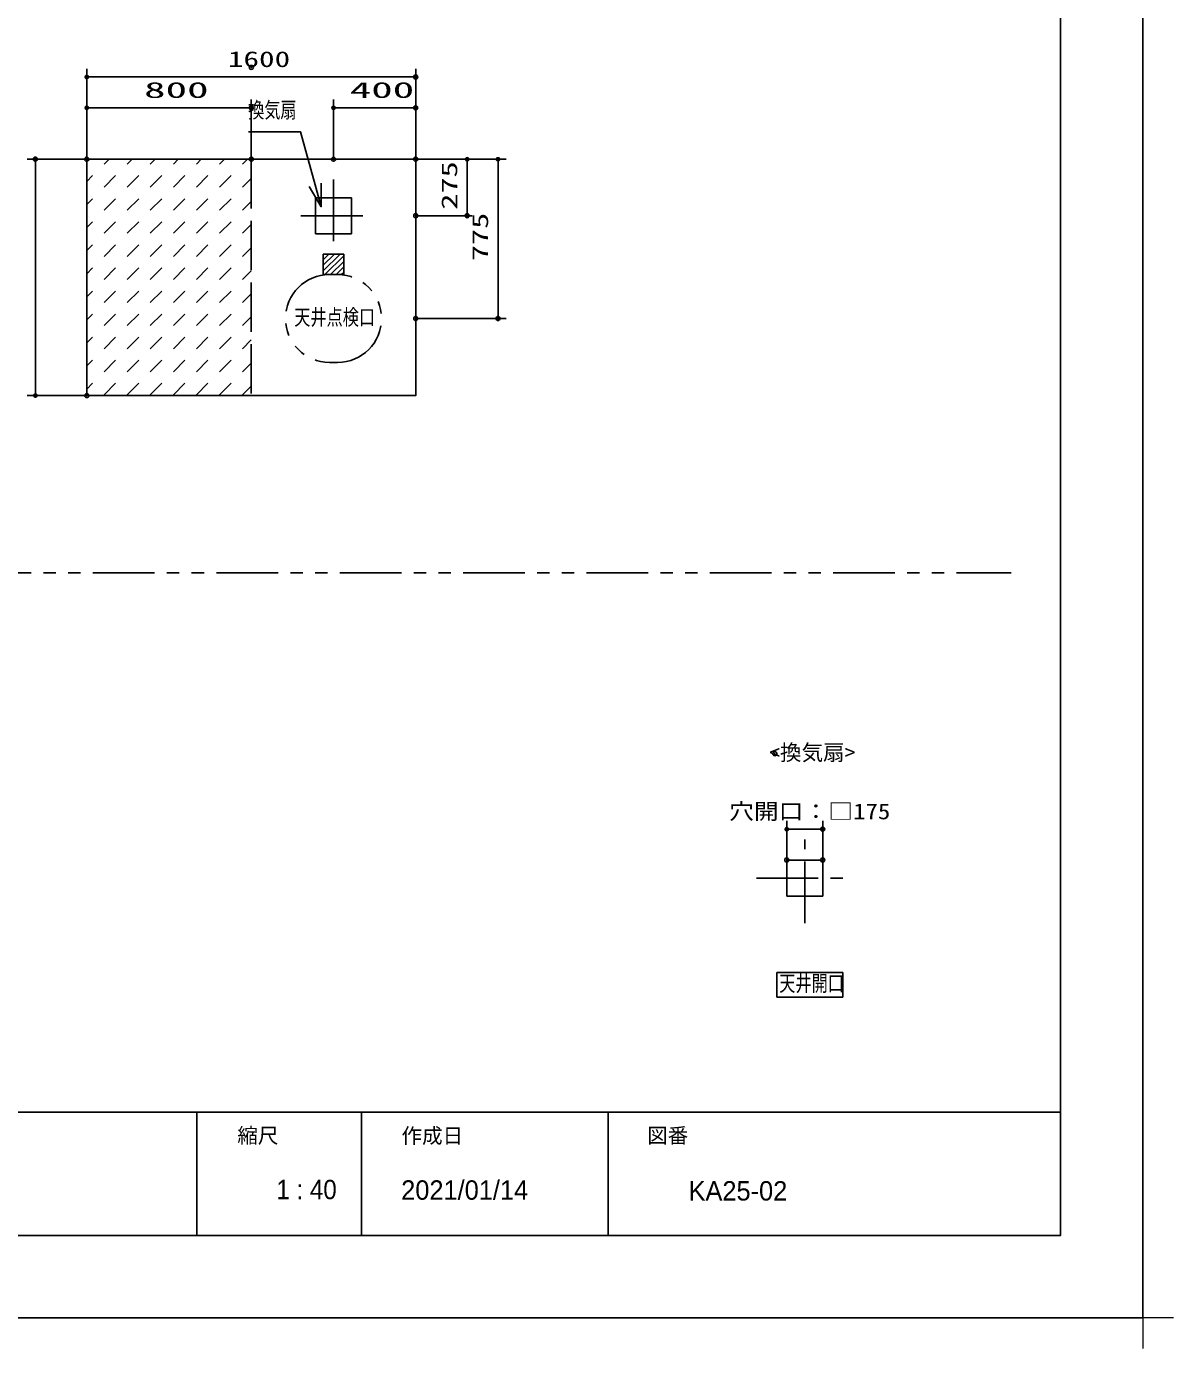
# Model space of a CAD drawing. Units: millimetres on the paper, scale 1:40. Extents: x -305 to 305, y -152 to 152.
# Drawn here: x -16.7 to 122.7, y -152.2 to 8.6 of the extents above; entities that cross this region are included whole.
import ezdxf
from ezdxf.enums import TextEntityAlignment as Align

# ---------------------------------------------------------------- set-up
doc = ezdxf.new("R2010")
doc.units = ezdxf.units.MM
doc.header["$PDMODE"] = 32
doc.header["$PDSIZE"] = 0.5
for name, pattern in [('DASHED', [7.5, 6, -1.5]), ('USER1', [15, 7.5, -1.5, 1.5, -1.5, 1.5, -1.5]), ('USER2', [12, 7.5, -1.5, 1.5, -1.5])]:
    doc.linetypes.add(name, pattern=pattern)
for name, color, linetype, lineweight in [('0-0_1図面枠', 7, 'Continuous', 15), ('0-1_0', 7, 'Continuous', 25), ('0-2_図面枠', 3, 'Continuous', 25), ('0-3_S1', 7, 'Continuous', 25), ('0-4_DEFPOINTS', 7, 'Continuous', 25), ('0-5_VIEW0004', 7, 'DASHED', 25)]:
    doc.layers.add(name, color=color, linetype=linetype, lineweight=lineweight)
doc.styles.add('ＭＳ ゴシック', font='')
doc.styles.add('ＭＳ Ｐゴシック', font='')
doc.styles.get('ＭＳ ゴシック').set_extended_font_data('MS Gothic')
doc.styles.get('ＭＳ Ｐゴシック').set_extended_font_data('MS PGothic')

# ---------------------------------------------------------------- blocks, each defined once
blk = doc.blocks.new('グループ-6')
at = {"layer": '0-0_1図面枠'}
for p, q in [((4200, -2895), (4200, -3045)), ((4275, -2970), (4125, -2970))]:
    blk.add_line(p, q, dxfattribs=at)
blk = doc.blocks.new('_DOTSMALL')
at = {"layer": '0-1_0'}
for points in [[(0, 0), (-0.125, 0), (-0.124, 0.0157)], [(0, 0), (-0.124, -0.0157), (-0.125, 0)], [(0, 0), (-0.124, 0.0157), (-0.1211, 0.0311)], [(0, 0), (-0.1211, -0.0311), (-0.124, -0.0157)], [(0, 0), (-0.1211, 0.0311), (-0.1162, 0.046)], [(0, 0), (-0.1162, -0.046), (-0.1211, -0.0311)], [(0, 0), (-0.1162, 0.046), (-0.1095, 0.0602)], [(0, 0), (-0.1095, -0.0602), (-0.1162, -0.046)], [(0, 0), (-0.1095, 0.0602), (-0.1011, 0.0735)], [(0, 0), (-0.1011, -0.0735), (-0.1095, -0.0602)], [(0, 0), (-0.1011, 0.0735), (-0.0911, 0.0856)], [(0, 0), (-0.0911, -0.0856), (-0.1011, -0.0735)], [(0, 0), (-0.0911, 0.0856), (-0.0797, 0.0963)], [(0, 0), (-0.0797, -0.0963), (-0.0911, -0.0856)], [(0, 0), (-0.0797, 0.0963), (-0.067, 0.1055)], [(0, 0), (-0.067, -0.1055), (-0.0797, -0.0963)], [(0, 0), (-0.067, 0.1055), (-0.0532, 0.1131)], [(0, 0), (-0.0532, -0.1131), (-0.067, -0.1055)], [(0, 0), (-0.0532, 0.1131), (-0.0386, 0.1189)], [(0, 0), (-0.0386, -0.1189), (-0.0532, -0.1131)], [(0, 0), (-0.0386, 0.1189), (-0.0234, 0.1228)], [(0, 0), (-0.0234, -0.1228), (-0.0386, -0.1189)], [(0, 0), (-0.0234, 0.1228), (-0.0078, 0.1248)], [(0, 0), (-0.0078, -0.1248), (-0.0234, -0.1228)], [(0, 0), (-0.0078, 0.1248), (0.0078, 0.1248)], [(0, 0), (0.0078, -0.1248), (-0.0078, -0.1248)], [(0, 0), (0.0078, 0.1248), (0.0234, 0.1228)], [(0, 0), (0.0234, 0.1228), (0.0386, 0.1189)], [(0, 0), (0.0386, 0.1189), (0.0532, 0.1131)], [(0, 0), (0.0532, 0.1131), (0.067, 0.1055)], [(0, 0), (0.067, 0.1055), (0.0797, 0.0963)], [(0, 0), (0.0797, 0.0963), (0.0911, 0.0856)], [(0, 0), (0.0911, 0.0856), (0.1011, 0.0735)], [(0, 0), (0.1011, 0.0735), (0.1095, 0.0602)], [(0, 0), (0.1095, 0.0602), (0.1162, 0.046)], [(0, 0), (0.1162, 0.046), (0.1211, 0.0311)], [(0, 0), (0.1211, 0.0311), (0.124, 0.0157)], [(0, 0), (0.124, 0.0157), (0.125, 0)], [(0, 0), (0.0234, -0.1228), (0.0078, -0.1248)], [(0, 0), (0.0386, -0.1189), (0.0234, -0.1228)], [(0, 0), (0.0532, -0.1131), (0.0386, -0.1189)], [(0, 0), (0.067, -0.1055), (0.0532, -0.1131)], [(0, 0), (0.0797, -0.0963), (0.067, -0.1055)], [(0, 0), (0.0911, -0.0856), (0.0797, -0.0963)], [(0, 0), (0.1011, -0.0735), (0.0911, -0.0856)], [(0, 0), (0.1095, -0.0602), (0.1011, -0.0735)], [(0, 0), (0.1162, -0.046), (0.1095, -0.0602)], [(0, 0), (0.1211, -0.0311), (0.1162, -0.046)], [(0, 0), (0.124, -0.0157), (0.1211, -0.0311)], [(0, 0), (0.125, 0), (0.124, -0.0157)]]:
    blk.add_solid(points, dxfattribs=at)
blk = doc.blocks.new('_OPEN30')
at = {"layer": '0-1_0'}
blk.add_line((0, 0), (-1, 0), dxfattribs=at)
blk.add_lwpolyline([(-1, 0.2679), (0, 0), (-1, -0.2679)], dxfattribs=at)

msp = doc.modelspace()

# ---------------------------------------------------------------- linework, layer by layer
at = {"layer": '0-1_0'}
for p, q in [((3.983, -123.498), (3.983, -138.498)), ((23.983, -123.498), (23.983, -138.498)), ((53.983, -123.498), (53.983, -138.498))]:
    msp.add_line(p, q, dxfattribs=at)
at = {"layer": '0-2_図面枠'}
msp.add_line((-291.017, -123.498), (108.983, -123.498), dxfattribs=at)
msp.add_lwpolyline([(-291.017, -138.498), (108.983, -138.498), (108.983, 138.502), (-291.017, 138.502)], close=True, dxfattribs=at)
at = {"layer": '0-3_S1'}
for p, q in [((-9.406, -7.585), (-9.406, 3.415)), ((30.594, -7.585), (30.594, 3.415)), ((-9.406, 2.415), (30.594, 2.415)), ((-9.406, -7.585), (-9.406, -0.335)), ((-9.406, -1.335), (10.594, -1.335)), ((10.594, -7.585), (10.594, -0.335)), ((20.594, -7.585), (20.594, -0.335)), ((20.594, -1.335), (30.594, -1.335)), ((30.594, -7.585), (30.594, -0.335)), ((-9.406, -7.585), (-16.656, -7.585)), ((-15.656, -36.335), (-15.656, -7.585)), ((-9.406, -7.585), (30.594, -7.585)), ((-9.406, -7.585), (-9.406, -36.335)), ((-7.302, -8.181), (-6.706, -7.585)), ((-4.496, -8.181), (-3.9, -7.585)), ((-1.69, -8.181), (-1.093, -7.585)), ((1.117, -8.181), (1.713, -7.585)), ((3.923, -8.181), (4.519, -7.585)), ((6.729, -8.181), (7.326, -7.585)), ((9.536, -8.181), (10.132, -7.585)), ((30.594, -7.585), (37.469, -7.585)), ((30.594, -7.585), (41.594, -7.585)), ((30.594, -7.585), (30.594, -36.335)), ((36.844, -7.585), (36.844, -14.46)), ((40.594, -7.585), (40.594, -26.96)), ((-9.406, -10.285), (-8.705, -9.584)), ((-7.302, -10.988), (-5.899, -9.584)), ((-4.496, -10.988), (-3.093, -9.584)), ((-1.69, -10.988), (-0.286, -9.584)), ((1.117, -10.988), (2.52, -9.584)), ((3.923, -10.988), (5.326, -9.584)), ((6.729, -10.988), (8.133, -9.584)), ((9.536, -10.988), (10.594, -9.929)), ((-9.406, -13.091), (-8.705, -12.391)), ((-7.302, -13.794), (-5.899, -12.391)), ((-4.496, -13.794), (-3.093, -12.391)), ((-1.69, -13.794), (-0.286, -12.391)), ((1.117, -13.794), (2.52, -12.391)), ((3.923, -13.794), (5.326, -12.391)), ((6.729, -13.794), (8.133, -12.391)), ((9.536, -13.794), (10.594, -12.736)), ((30.594, -14.46), (37.469, -14.46)), ((-9.406, -15.898), (-8.705, -15.197)), ((-7.302, -16.6), (-5.899, -15.197)), ((-4.496, -16.6), (-3.093, -15.197)), ((-1.69, -16.6), (-0.286, -15.197)), ((1.117, -16.6), (2.52, -15.197)), ((3.923, -16.6), (5.326, -15.197)), ((6.729, -16.6), (8.133, -15.197)), ((9.536, -16.6), (10.594, -15.542)), ((-9.406, -18.704), (-8.705, -18.003)), ((-7.302, -19.407), (-5.899, -18.003)), ((-4.496, -19.407), (-3.093, -18.003)), ((-1.69, -19.407), (-0.286, -18.003)), ((1.117, -19.407), (2.52, -18.003)), ((3.923, -19.407), (5.326, -18.003)), ((6.729, -19.407), (8.133, -18.003)), ((9.536, -19.407), (10.594, -18.348)), ((19.344, -21.623), (19.344, -19.122)), ((19.344, -19.122), (21.844, -19.122)), ((19.344, -19.14), (19.361, -19.122)), ((19.344, -19.813), (20.035, -19.122)), ((19.344, -20.487), (20.708, -19.122)), ((19.344, -21.16), (21.382, -19.122)), ((-9.406, -21.51), (-8.705, -20.81)), ((-7.302, -22.213), (-5.899, -20.81)), ((-4.496, -22.213), (-3.093, -20.81)), ((-1.69, -22.213), (-0.286, -20.81)), ((1.117, -22.213), (2.52, -20.81)), ((3.923, -22.213), (5.326, -20.81)), ((6.729, -22.213), (8.133, -20.81)), ((19.555, -21.623), (21.844, -19.334)), ((20.229, -21.623), (21.844, -20.007)), ((20.902, -21.623), (21.844, -20.681)), ((9.536, -22.213), (10.594, -21.155)), ((21.576, -21.623), (21.844, -21.355)), ((-9.406, -24.317), (-8.705, -23.616)), ((-7.302, -25.019), (-5.899, -23.616)), ((-4.496, -25.019), (-3.093, -23.616)), ((-1.69, -25.019), (-0.286, -23.616)), ((1.117, -25.019), (2.52, -23.616)), ((3.923, -25.019), (5.326, -23.616)), ((6.729, -25.019), (8.133, -23.616)), ((9.536, -25.019), (10.594, -23.961)), ((-9.406, -27.123), (-8.705, -26.422)), ((-7.302, -27.826), (-5.899, -26.422)), ((-4.496, -27.826), (-3.093, -26.422)), ((-1.69, -27.826), (-0.286, -26.422)), ((1.117, -27.826), (2.52, -26.422)), ((3.923, -27.826), (5.326, -26.422)), ((6.729, -27.826), (8.133, -26.422)), ((9.536, -27.826), (10.594, -26.767)), ((30.594, -26.96), (41.594, -26.96)), ((-9.406, -29.929), (-8.705, -29.229)), ((-7.302, -30.632), (-5.899, -29.229)), ((-4.496, -30.632), (-3.093, -29.229)), ((-1.69, -30.632), (-0.286, -29.229)), ((1.117, -30.632), (2.52, -29.229)), ((3.923, -30.632), (5.326, -29.229)), ((6.729, -30.632), (8.133, -29.229)), ((9.536, -30.632), (10.594, -29.574)), ((-9.406, -32.736), (-8.705, -32.035)), ((-7.302, -33.438), (-5.899, -32.035)), ((-4.496, -33.438), (-3.093, -32.035)), ((-1.69, -33.438), (-0.286, -32.035)), ((1.117, -33.438), (2.52, -32.035)), ((3.923, -33.438), (5.326, -32.035)), ((6.729, -33.438), (8.133, -32.035)), ((9.536, -33.438), (10.594, -32.38)), ((-9.406, -35.542), (-8.705, -34.841)), ((-7.302, -36.245), (-5.899, -34.841)), ((-4.496, -36.245), (-3.093, -34.841)), ((-1.69, -36.245), (-0.286, -34.841)), ((1.117, -36.245), (2.52, -34.841)), ((3.923, -36.245), (5.326, -34.841)), ((6.729, -36.245), (8.133, -34.841)), ((9.536, -36.245), (10.594, -35.186)), ((-9.406, -36.335), (-16.656, -36.335)), ((-9.406, -36.335), (30.594, -36.335)), ((75.706, -92.829), (75.706, -88.079)), ((80.081, -92.829), (80.081, -88.079)), ((75.706, -89.079), (80.081, -89.079)), ((75.706, -92.829), (80.081, -92.829)), ((75.706, -97.204), (75.706, -92.829)), ((80.081, -97.204), (80.081, -92.829)), ((75.706, -97.204), (80.081, -97.204)), ((74.511, -106.498), (74.511, -109.495)), ((74.511, -106.498), (82.511, -106.498)), ((82.511, -106.498), (82.511, -109.495)), ((74.511, -109.495), (82.511, -109.495))]:
    msp.add_line(p, q, dxfattribs=at)
at = {"layer": '0-3_S1', "linetype": 'DASHED'}
msp.add_line((10.594, -7.585), (10.594, -36.335), dxfattribs=at)
at = {"layer": '0-3_S1', "linetype": 'USER2'}
for p, q in [((20.594, -10.058), (20.594, -18.982)), ((16.638, -14.46), (24.601, -14.46)), ((77.893, -100.526), (77.893, -90.329)), ((72.035, -95.016), (83.66, -95.016))]:
    msp.add_line(p, q, dxfattribs=at)
at = {"layer": '0-3_S1', "linetype": 'USER1'}
for p, q in [((18.406, -12.272), (18.406, -16.647)), ((18.406, -12.272), (22.781, -12.272)), ((22.781, -12.272), (22.781, -16.647)), ((18.406, -16.647), (22.781, -16.647)), ((21.094, -21.623), (20.094, -21.623)), ((21.094, -32.297), (20.094, -32.297))]:
    msp.add_line(p, q, dxfattribs=at)
at = {"layer": '0-3_S1'}
for points in [[(10.244, -4.257), (16.58, -4.257), (18.359, -10.694)], [(19.344, -21.623), (21.844, -21.623), (21.844, -19.122)]]:
    msp.add_lwpolyline(points, dxfattribs=at)
for centre, start, end in [((-9.406, -7.585), 90, 270), ((-9.406, -7.585), 0, 180), ((30.594, -7.585), 0, 180), ((30.594, -7.585), 270, 90), ((-9.406, -36.335), 90, 270), ((-9.406, -36.335), 180, 0), ((30.594, -36.335), 180, 0), ((30.594, -36.335), 270, 90)]:
    msp.add_arc(centre, 0.0019, start, end, dxfattribs=at)
at = {"layer": '0-3_S1', "linetype": 'USER1'}
for centre, start, end in [((20.094, -26.96), 90.00002, 269.99997), ((21.094, -26.96), 269.99996, 89.99992)]:
    msp.add_arc(centre, 5.338, start, end, dxfattribs=at)
at = {"layer": '0-3_S1'}
for p in [(10.594, 3.58), (74.249, -79.886), (75.706, -92.829)]:
    msp.add_point(p, dxfattribs=at)
for points in [[(103.006, -57.871), (103.008, -57.872), (103.006, -57.875)], [(103.006, -57.871), (103.008, -57.872), (103.008, -57.872)], [(103.006, -57.871), (103.007, -57.872), (103.008, -57.872)], [(103.006, -57.871), (103.007, -57.871), (103.007, -57.872)], [(103.006, -57.871), (103.008, -57.872), (103.006, -57.875)], [(103.006, -57.871), (103.008, -57.872), (103.008, -57.872)], [(103.006, -57.871), (103.007, -57.872), (103.008, -57.872)], [(103.006, -57.871), (103.007, -57.871), (103.007, -57.872)], [(103.006, -57.875), (103.009, -57.872), (103.009, -57.873)], [(103.006, -57.875), (103.009, -57.872), (103.009, -57.872)], [(103.006, -57.875), (103.008, -57.872), (103.009, -57.872)], [(103.006, -57.875), (103.009, -57.872), (103.009, -57.873)], [(103.006, -57.875), (103.009, -57.872), (103.009, -57.872)], [(103.006, -57.875), (103.008, -57.872), (103.009, -57.872)], [(103.006, -57.879), (103.01, -57.873), (103.01, -57.874)], [(103.006, -57.875), (103.01, -57.873), (103.006, -57.879)], [(103.006, -57.875), (103.009, -57.873), (103.01, -57.873)], [(103.006, -57.879), (103.01, -57.873), (103.01, -57.874)], [(103.006, -57.875), (103.01, -57.873), (103.006, -57.879)], [(103.006, -57.875), (103.009, -57.873), (103.01, -57.873)], [(103.006, -57.879), (103.01, -57.874), (103.007, -57.879)], [(103.006, -57.879), (103.01, -57.874), (103.007, -57.879)], [(103.007, -57.879), (103.01, -57.874), (103.01, -57.875)], [(103.007, -57.879), (103.01, -57.874), (103.007, -57.879)], [(103.007, -57.879), (103.01, -57.874), (103.01, -57.874)], [(103.007, -57.879), (103.01, -57.874), (103.01, -57.875)], [(103.007, -57.879), (103.01, -57.874), (103.007, -57.879)], [(103.007, -57.879), (103.01, -57.874), (103.01, -57.874)], [(103.007, -57.879), (103.01, -57.875), (103.008, -57.879)], [(103.007, -57.879), (103.01, -57.875), (103.008, -57.879)], [(103.008, -57.878), (103.01, -57.875), (103.009, -57.878)], [(103.008, -57.878), (103.01, -57.875), (103.01, -57.875)], [(103.008, -57.879), (103.01, -57.875), (103.008, -57.878)], [(103.008, -57.879), (103.01, -57.875), (103.01, -57.875)], [(103.008, -57.878), (103.01, -57.875), (103.009, -57.878)], [(103.008, -57.878), (103.01, -57.875), (103.01, -57.875)], [(103.008, -57.879), (103.01, -57.875), (103.008, -57.878)], [(103.008, -57.879), (103.01, -57.875), (103.01, -57.875)], [(103.009, -57.878), (103.01, -57.875), (103.01, -57.876)], [(103.009, -57.878), (103.01, -57.875), (103.01, -57.876)], [(103.009, -57.878), (103.01, -57.876), (103.01, -57.877)], [(103.009, -57.878), (103.01, -57.876), (103.009, -57.878)], [(103.009, -57.878), (103.01, -57.876), (103.01, -57.876)], [(103.009, -57.878), (103.01, -57.876), (103.009, -57.878)], [(103.009, -57.878), (103.01, -57.876), (103.01, -57.877)], [(103.009, -57.878), (103.01, -57.876), (103.009, -57.878)], [(103.009, -57.878), (103.01, -57.876), (103.01, -57.876)], [(103.009, -57.878), (103.01, -57.876), (103.009, -57.878)], [(103.009, -57.878), (103.01, -57.877), (103.01, -57.877)], [(103.009, -57.878), (103.01, -57.877), (103.01, -57.877)]]:
    msp.add_solid(points, dxfattribs=at)
at = {"layer": '0-4_DEFPOINTS'}
for q in [(118.983, 148.502), (-301.017, -148.498)]:
    msp.add_line((118.983, -148.498), q, dxfattribs=at)
for p in [(30.594, 2.415), (10.594, -1.335), (30.594, -1.335), (-15.656, -7.585), (-9.406, -7.585), (-9.406, -7.585), (-9.406, -7.585), (10.594, -7.585), (20.594, -7.585), (30.594, -7.585), (30.594, -7.585), (30.594, -7.585), (30.594, -7.585), (30.594, -14.46), (36.844, -14.46), (30.594, -26.96), (40.594, -26.96), (-9.406, -36.335), (80.081, -89.079), (75.706, -92.829), (80.081, -92.829)]:
    msp.add_point(p, dxfattribs=at)
at = {"layer": '0-5_VIEW0004', "linetype": 'USER1'}
msp.add_line((-263.655, -57.875), (103.006, -57.875), dxfattribs=at)

# ---------------------------------------------------------------- block references
at = {"layer": '0-0_1図面枠', "xscale": 0.05, "yscale": 0.05}
msp.add_blockref('グループ-6', (-91.017, 0.002), dxfattribs=at)
at = {"layer": '0-3_S1'}
for name, p, xscale, yscale, rotation in [('_DOTSMALL', (-9.406, 2.415), 2.32, 2.32, 180), ('_DOTSMALL', (-9.406, -1.335), 2.32, 2.32, 180), ('_DOTSMALL', (20.594, -1.335), 2.32, 2.32, 180), ('_DOTSMALL', (-15.656, -7.585), 2.32, 2.32, 90), ('_DOTSMALL', (36.844, -7.585), 2.32, 2.32, 90), ('_DOTSMALL', (40.594, -7.585), 2.32, 2.32, 90), ('_OPEN30', (19.097, -13.363), 2.77, 2.77, 285.453), ('_DOTSMALL', (36.844, -14.46), 2.32, 2.32, 270), ('_DOTSMALL', (40.594, -26.96), 2.32, 2.32, 270), ('_DOTSMALL', (-15.656, -36.335), 2.32, 2.32, 270), ('_DOTSMALL', (75.706, -89.079), 2.32, 2.32, 180)]:
    msp.add_blockref(name, p, dxfattribs=dict(at, xscale=xscale, yscale=yscale, rotation=rotation))
at = {"layer": '0-3_S1', "xscale": 2.32, "yscale": 2.32}
for p in [(30.594, 2.415), (10.594, -1.335), (30.594, -1.335), (80.081, -89.079)]:
    msp.add_blockref('_DOTSMALL', p, dxfattribs=at)

# ---------------------------------------------------------------- texts
at = {"layer": '0-0_1図面枠', "style": 'ＭＳ Ｐゴシック'}
for s, height, p in [('縮尺', 1.833, (8.896, -127.809)), ('作成日', 1.833, (28.857, -127.827)), ('図番', 1.833, (58.732, -127.799)), ('2021/01/14', 2.358, (28.822, -134.853)), ('KA25-02', 2.358, (63.761, -134.95))]:
    msp.add_text(s, height=height, dxfattribs=at).set_placement(p, align=Align.BOTTOM_LEFT)
at = {"layer": '0-0_1図面枠', "style": 'ＭＳ Ｐゴシック', "width": 0.95}
msp.add_text('1 : 40', height=2.358, dxfattribs=at).set_placement((13.65, -134.788), align=Align.BOTTOM_LEFT)
at = {"layer": '0-3_S1', "style": 'ＭＳ ゴシック'}
for s, height, width, p in [('1600', 1.921, 1.45, (7.744, 3.045)), ('800', 1.921, 2, (-2.439, -0.705)), ('400', 1.921, 2, (22.561, -0.705)), ('換気扇', 1.921, 0.75, (10.212, -3.128)), ('天井点検口', 1.921, 0.75, (15.816, -28.33)), ('穴開口：□175', 1.924, 1.15, (68.686, -88.449)), ('天井開口', 1.921, 0.75, (74.789, -109.366))]:
    msp.add_text(s, height=height, dxfattribs=dict(at, width=width)).set_placement(p, align=Align.BOTTOM_LEFT)
at = {"layer": '0-3_S1', "style": 'ＭＳ ゴシック', "width": 1.5}
for s, p in [('275', (36.214, -13.726)), ('775', (39.964, -19.976))]:
    msp.add_text(s, height=1.921, rotation=90, dxfattribs=at).set_placement(p, align=Align.BOTTOM_LEFT)
at = {"layer": '0-3_S1', "style": 'ＭＳ ゴシック'}
msp.add_text('<換気扇>', height=1.924, dxfattribs=at).set_placement((73.565, -81.28), align=Align.BOTTOM_LEFT)

doc.saveas('drawing.dxf')
